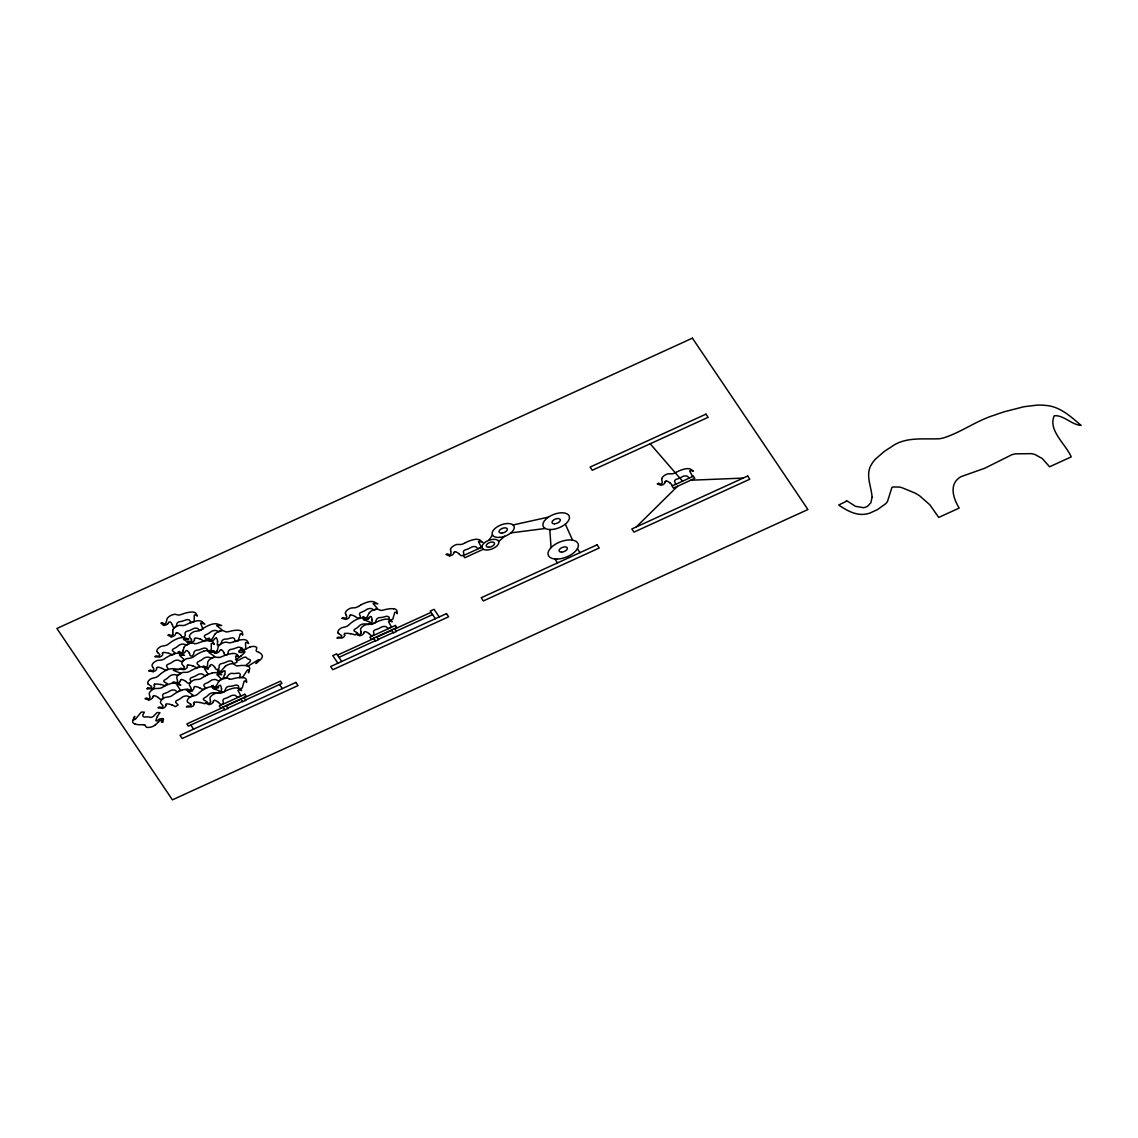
<?xml version="1.0" encoding="UTF-8"?>
<svg xmlns="http://www.w3.org/2000/svg" width="1138" height="1138" viewBox="0 0 1138 1138"><rect width="100%" height="100%" fill="white"/><g stroke="black" fill="none" stroke-linecap="round" stroke-linejoin="round"><path stroke-width="1.5" d="M361.187 633.397L359.764 634.762L357.318 633.667M453.806 552.684L453.806 552.684A13.272 6.814 -21.1 0 1 453.849 552.286L454.887 551.702M665.061 482.028L664.876 482.896A3.4 1.75 -21.1 0 1 660.78 485.272L657.252 483.806A1.65 0.854 -21.1 0 0 658.518 483.152L660.908 484.219L662.33 482.74A19.517 10.029 -21.1 0 0 662.188 481.616L661.946 480.464A18.407 9.46 -21.1 0 1 661.804 478.685M453.778 552.912L453.664 553.452A3.4 1.75 -21.1 0 1 449.524 555.927M214.897 634.165A6.8 3.485 -21.1 0 1 220.9 630.893L222.55 630.637A3.371 1.735 -21.1 0 1 223.219 630.68L225.495 631.69A4.367 2.248 -21.1 0 0 227.998 631.803L231.355 630.964A17.027 8.748 -21.1 0 1 237.814 630.239L239.151 630.324A8.635 4.438 -21.1 0 1 242.366 632.344C243.29 638.432 242.593 632.941 240.445 633.752A5.121 2.632 -21.1 0 0 240.161 634.151L238.198 640.893L234.755 641.576L234.613 638.873A5.206 2.674 -21.1 0 0 234.172 638.432L234.044 638.361A10.171 5.221 -21.1 0 0 233.674 638.148L232.877 637.892A3.03 1.551 -21.1 0 0 231.54 637.92L227.941 638.845A5.505 2.831 -21.1 0 1 227.23 638.959L224.371 639.2A1.735 0.896 -21.1 0 0 223.432 639.584L222.735 640.111A7.141 3.67 -21.1 0 0 222.394 640.424A4.452 2.29 -21.1 0 0 222.052 640.794L220.431 644.464L217.202 645.118L217.714 641.462M172.905 634.321L171.383 635.786L169.093 634.577A1.65 0.854 -21.1 0 1 167.869 635.189L171.184 636.811M183.346 649.969L183.517 649.158A18.407 9.46 -21.1 0 1 184.171 647.195M183.403 649.642L183.246 650.438M180.302 681.292L180.387 680.439A13.272 6.814 -21.1 0 1 180.416 680.154L181.411 679.542M152.734 697.509L152.848 696.556A13.272 6.814 -21.1 0 1 152.862 696.257L153.872 695.645M213.176 702.132L213.318 701.25A13.272 6.814 -21.1 0 1 213.361 700.965L214.399 700.368M363.776 633.325L363.932 632.458A13.272 6.814 -21.1 0 1 363.975 632.159L364.999 631.576A14.694 7.553 -21.1 0 1 368.883 633.653M132.733 720.482L134.697 716.286L134.056 719.785L135.081 719.401A5.121 2.632 -21.1 0 0 135.564 719.017L141.297 712.061L144.341 712.16L142.762 715.19A5.206 2.674 -21.1 0 0 142.819 715.788L142.862 715.902A10.171 5.221 -21.1 0 0 143.018 716.229L143.459 716.712A3.03 1.551 -21.1 0 0 144.498 717.025L147.826 716.883A5.505 2.831 -21.1 0 1 148.438 716.94L150.771 717.381A1.735 0.896 -21.1 0 0 151.724 717.196L152.592 716.798A7.141 3.67 -21.1 0 0 153.033 716.527A4.452 2.29 -21.1 0 0 153.53 716.2L157.072 712.559L159.96 712.644L157.257 716.542M238.824 651.405L241.839 647.963A1.65 0.854 -21.1 0 0 242.721 648.319L240.502 650.808L242.75 650.566A19.517 10.029 -21.1 0 0 244.684 649.627L246.647 648.603A18.407 9.46 -21.1 0 1 249.691 647.166M224.755 674.692L222.792 678.561L225.85 678.39L228.752 674.678A4.452 2.29 -21.1 0 1 229.207 674.336A7.141 3.67 -21.1 0 1 229.62 674.052L230.431 673.596A1.735 0.896 -21.1 0 1 231.412 673.326L233.959 673.54A5.505 2.831 -21.1 0 0 234.613 673.54L238.098 673.113A3.03 1.551 -21.1 0 1 239.264 673.298L239.834 673.724A10.171 5.221 -21.1 0 1 240.061 674.009L240.132 674.109A5.206 2.674 -21.1 0 1 240.346 674.663L239.35 677.622L242.579 677.437L247.06 670.453A5.121 2.632 -21.1 0 1 247.472 670.054C250.488 667.892 246.605 678.262 249.706 668.845A8.635 4.438 -21.1 0 0 247.842 666.071M217.187 650.879L215.338 652.245L213.702 650.652A1.65 0.854 -21.1 0 1 212.408 651.149M182.862 651.704L181.013 653.07L179.391 651.462A1.65 0.854 -21.1 0 1 178.097 651.946L180.487 654.137A3.4 1.75 -21.1 0 0 184.897 652.302L185.551 651.263A13.272 6.814 -21.1 0 1 185.722 650.95L186.86 650.495A14.694 7.553 -21.1 0 1 189.249 653.425M209.762 666.384L210.174 665.374A13.272 6.814 -21.1 0 1 210.288 665.061L211.383 664.535A14.694 7.553 -21.1 0 1 214.456 667.124M488.842 540.337L492.484 534.945M167.969 623.581L168.595 622.543A13.272 6.814 -21.1 0 1 168.765 622.23L169.903 621.775A14.694 7.553 -21.1 0 1 172.179 624.776M636.355 526.894L677.523 486.267M158.338 722.061L156.987 723.37A18.407 9.46 -21.1 0 1 154.754 725.304M349.565 624.236L350.419 623.468A17.027 8.748 -21.1 0 1 355.952 619.797L357.417 619.1A8.635 4.438 -21.1 0 1 363.392 617.934L368.84 618.674L363.363 619.342A5.121 2.632 -21.1 0 0 363.634 619.598L370.746 622.486L368.2 624.52L364.402 623.866A5.206 2.674 -21.1 0 0 363.363 623.98L363.122 624.022A10.171 5.221 -21.1 0 0 362.467 624.165L361.315 624.52A3.03 1.551 -21.1 0 0 359.992 625.246L357.617 627.436A5.505 2.831 -21.1 0 1 357.062 627.849L354.487 629.442A1.735 0.896 -21.1 0 0 354.06 630.054L354.06 630.58A7.141 3.67 -21.1 0 0 354.146 630.836A4.452 2.29 -21.1 0 0 354.302 631.121L357.631 632.984L355.227 634.904L350.831 633.638M349.195 624.577L348.128 625.502A4.367 2.248 -21.1 0 1 345.454 626.825L341.798 627.763A3.371 1.735 -21.1 0 0 341.059 628.105L339.736 629.058A6.8 3.485 -21.1 0 0 338.1 633.169M498.7 541.475A8.919 4.58 -21.1 0 0 484.845 542.527A8.919 4.58 -21.1 0 0 487.576 549.967A8.919 4.58 -21.1 0 0 498.7 541.475L504.575 536.311M185.835 681.292C188.026 684.92 192.379 683.184 190.103 679.443A4.452 2.29 -21.1 0 1 190.174 679.073A7.141 3.67 -21.1 0 1 190.288 678.76L190.629 678.191A1.735 0.896 -21.1 0 1 191.355 677.622L194.328 676.541A5.505 2.831 -21.1 0 0 195.025 676.228L198.24 674.436A3.03 1.551 -21.1 0 1 199.719 673.981L200.814 673.895A10.171 5.221 -21.1 0 1 201.398 673.909L201.597 673.924A5.206 2.674 -21.1 0 1 202.45 674.066L204.84 675.801L208.083 674.222L204.712 669.144A5.121 2.632 -21.1 0 1 204.698 668.774C207.073 667.821 211.184 670.737 205.665 667.224A8.635 4.438 -21.1 0 0 200.444 666.896L198.88 667.323A17.027 8.748 -21.1 0 0 192.322 669.912L189.278 671.562A4.367 2.248 -21.1 0 1 186.39 672.33L183.047 672.387A3.371 1.735 -21.1 0 0 182.279 672.586L178.054 675.289L174.27 674.621A5.206 2.674 -21.1 0 0 173.232 674.734L172.99 674.777A10.171 5.221 -21.1 0 0 172.336 674.934L171.184 675.275A3.03 1.551 -21.1 0 0 169.861 676L167.471 678.191A5.505 2.831 -21.1 0 1 166.916 678.604L164.341 680.197A1.735 0.896 -21.1 0 0 163.915 680.809L163.9 681.321A7.141 3.67 -21.1 0 0 163.986 681.591A4.452 2.29 -21.1 0 0 164.142 681.875L167.457 683.753L165.053 685.659L160.657 684.379M240.986 656.085L236.035 659.571L237.899 660.581L243.205 657.664A4.452 2.29 -21.1 0 1 243.802 657.451A7.141 3.67 -21.1 0 1 244.314 657.309L245.211 657.138A1.735 0.896 -21.1 0 1 246.021 657.223L247.216 658.475A5.505 2.831 -21.1 0 0 247.586 658.717L249.933 659.627A3.03 1.551 -21.1 0 1 250.388 660.31L250.317 660.865A10.171 5.221 -21.1 0 1 250.118 661.391L250.061 661.548A5.206 2.674 -21.1 0 1 249.62 662.216L246.135 665.076L248.098 666.143L257.529 660.268A5.121 2.632 -21.1 0 1 258.155 659.997L259.165 659.784L255.922 663.568L260.588 659.542A8.635 4.438 -21.1 0 0 262.323 655.773L261.953 655.004A17.027 8.748 -21.1 0 0 258.98 652.401M222.237 672.217L223.418 671.249A13.272 6.814 -21.1 0 1 223.759 670.951L224.897 670.766A14.694 7.553 -21.1 0 1 224.456 674.72M159.036 719.372L157.727 720.297A13.272 6.814 -21.1 0 1 157.343 720.582L156.262 720.724M359.423 605.8L360.518 605.146M358.925 606.113L357.574 606.881A4.367 2.248 -21.1 0 1 354.715 607.777L351.258 608.005A3.371 1.735 -21.1 0 0 350.49 608.233L348.911 608.986A6.8 3.485 -21.1 0 0 345.355 613.154M201.056 629.897L203.802 628.034A17.027 8.748 -21.1 0 1 209.989 624.89L211.526 624.349A8.635 4.438 -21.1 0 1 217.216 623.937L221.739 625.53L216.675 625.459A5.121 2.632 -21.1 0 0 216.817 625.772L222.024 629.911L219.065 631.732L215.95 630.48A5.206 2.674 -21.1 0 0 214.997 630.452L214.769 630.466A10.171 5.221 -21.1 0 0 214.143 630.537L212.991 630.751A3.03 1.551 -21.1 0 0 211.568 631.348L208.695 633.354A5.505 2.831 -21.1 0 1 208.055 633.724L205.21 635.075A1.735 0.896 -21.1 0 0 204.612 635.673L204.442 636.128A7.141 3.67 -21.1 0 0 204.399 636.526A4.452 2.29 -21.1 0 0 204.442 636.853L206.689 639.343L203.887 641.064L200.473 639.058M465.172 542.826L466.338 542.229A17.027 8.748 -21.1 0 1 472.953 539.81L474.503 539.469A8.635 4.438 -21.1 0 1 479.582 539.924M676.441 472.17L677.608 471.559A17.027 8.748 -21.1 0 1 684.223 469.141L685.773 468.799A8.635 4.438 -21.1 0 1 690.851 469.269C696.043 473.067 692.018 469.866 689.77 470.819A5.121 2.632 -21.1 0 0 689.756 471.189L692.615 476.481M464.645 543.111L463.223 543.808A4.367 2.248 -21.1 0 1 460.349 544.505L457.092 544.448A3.371 1.735 -21.1 0 0 456.31 544.618L454.674 545.287A6.8 3.485 -21.1 0 0 450.463 549.355M675.915 472.441L674.478 473.152A4.367 2.248 -21.1 0 1 671.619 473.835L668.347 473.778A3.371 1.735 -21.1 0 0 667.579 473.949L665.929 474.617A6.8 3.485 -21.1 0 0 661.719 478.7M481.9 547.136L463.365 555.6L464.802 557.734L483.337 549.256M223.276 707.295L186.874 723.924L188.367 726.144L224.783 709.515M226.249 705.944L241.114 699.145M244.073 697.793L280.474 681.164L281.968 683.383L245.566 700.012M337.474 655.118L373.876 638.489M376.849 637.138L391.714 630.352M394.673 629.001L431.074 612.358M227.742 708.163L242.607 701.364M338.968 657.351L375.384 640.708M378.342 639.357L393.207 632.572M396.166 631.22L432.582 614.577M206.817 687.907L205.338 688.59A17.027 8.748 -21.1 0 0 199.804 692.26L197.528 694.294A4.367 2.248 -21.1 0 1 194.854 695.631L191.184 696.556A3.371 1.735 -21.1 0 0 190.459 696.911L189.136 697.85A6.8 3.485 -21.1 0 0 187.5 701.961M212.749 657.736L214.428 657.195A3.371 1.735 -21.1 0 1 215.182 657.095L218.197 657.451M233.703 641.747L234.954 641.277M233.134 641.96L231.626 642.472A4.367 2.248 -21.1 0 1 228.88 642.742L226.092 642.145A3.371 1.735 -21.1 0 0 225.367 642.202L223.688 642.643A6.8 3.485 -21.1 0 0 218.368 646.37M203.56 651.263L202.023 651.818A17.027 8.748 -21.1 0 0 195.921 655.075L193.261 656.982A4.367 2.248 -21.1 0 1 190.444 658.091L186.86 658.646A3.371 1.735 -21.1 0 0 186.091 658.93L184.612 659.784A6.8 3.485 -21.1 0 0 181.909 663.98A18.407 9.46 -21.1 0 0 182.99 665.417L183.773 666.327M182.222 690.026L180.686 690.581A17.027 8.748 -21.1 0 0 174.583 693.824L171.909 695.731A4.367 2.248 -21.1 0 1 169.093 696.826L165.508 697.366A3.371 1.735 -21.1 0 0 164.74 697.651L163.26 698.504A6.8 3.485 -21.1 0 0 160.529 702.701A18.407 9.46 -21.1 0 0 161.596 704.138L162.364 705.062A19.517 10.029 -21.1 0 1 163.061 705.987L162.151 707.509L158.979 707.025A1.65 0.854 -21.1 0 1 157.969 707.793L162.492 708.377A3.4 1.75 -21.1 0 0 165.792 705.688M212.009 673.113L210.459 673.596A17.027 8.748 -21.1 0 0 204.129 676.598L201.284 678.404A4.367 2.248 -21.1 0 1 198.439 679.372L194.925 679.727A3.371 1.735 -21.1 0 0 194.157 679.969L192.607 680.766A6.8 3.485 -21.1 0 0 189.349 684.948A18.407 9.46 -21.1 0 0 190.16 686.513L190.757 687.523A19.517 10.029 -21.1 0 1 191.269 688.518L190.302 690.012L187.229 689.344A1.65 0.854 -21.1 0 1 186.134 690.069L190.359 690.951A3.4 1.75 -21.1 0 0 193.929 688.376L193.915 687.452A13.272 6.814 -21.1 0 1 193.873 687.181L194.797 686.527A14.694 7.553 -21.1 0 1 199.577 687.935M513.053 524.959L548.459 517.121M154.597 684.223L153.886 684.948A13.272 6.814 -21.1 0 0 154.057 685.176L154.569 685.915A3.4 1.75 -21.1 0 1 151.767 688.789L146.774 688.803A1.65 0.854 -21.1 0 0 147.684 687.964M344.757 633.496L344.046 634.222A13.272 6.814 -21.1 0 0 344.217 634.435L344.729 635.189M194.157 702.302L193.446 703.014A13.272 6.814 -21.1 0 0 193.616 703.241L194.129 703.981M163.09 652.543L162.279 653.24A13.272 6.814 -21.1 0 0 162.393 653.482L162.706 654.307A3.4 1.75 -21.1 0 1 159.491 657.095L154.811 656.683A1.65 0.854 -21.1 0 0 155.849 655.886L159.064 656.228L159.832 654.734A19.517 10.029 -21.1 0 0 159.05 653.866L158.168 652.999M510.834 532.911L545.273 528.473M191.056 642.515L186.646 641.846A1.65 0.854 -21.1 0 0 187.756 641.078L190.771 641.633L191.725 640.125A19.517 10.029 -21.1 0 0 191.113 639.172L190.857 638.816M187.813 665.118L186.959 665.801A13.272 6.814 -21.1 0 0 187.059 666.057L187.301 666.911A3.4 1.75 -21.1 0 1 183.915 669.656L179.391 669.087A1.65 0.854 -21.1 0 0 180.458 668.305L183.574 668.76L184.441 667.252A19.517 10.029 -21.1 0 0 183.759 666.342M232.493 653.511L230.971 653.71A17.027 8.748 -21.1 0 0 224.271 655.644L221 657.01A4.367 2.248 -21.1 0 1 218.183 657.465M153.075 671.662L148.836 670.823M690.766 480.222L743.157 478.102M208.837 640.538L207.372 640.637A17.027 8.748 -21.1 0 0 200.686 642.145L197.358 643.34A4.367 2.248 -21.1 0 1 194.612 643.596M350.504 614.961L349.551 615.516A13.272 6.814 -21.1 0 0 349.565 615.886L349.579 616.81A3.4 1.75 -21.1 0 1 345.767 619.371L341.756 618.304A1.65 0.854 -21.1 0 0 342.936 617.593M148.751 699.927L145.01 698.647A1.65 0.854 -21.1 0 0 146.247 697.964L148.779 698.945L150.116 697.452A19.517 10.029 -21.1 0 0 149.86 696.342L149.519 695.233A18.407 9.46 -21.1 0 1 149.234 693.497A6.8 3.485 -21.1 0 1 153.118 689.4L154.725 688.689A3.371 1.735 -21.1 0 1 155.508 688.504L158.851 688.419A4.367 2.248 -21.1 0 0 161.724 687.679L164.768 686.029A17.027 8.748 -21.1 0 1 171.326 683.44L172.891 683.056A8.635 4.438 -21.1 0 1 178.111 683.341C183.915 687.025 179.093 683.71 177.144 684.891A5.121 2.632 -21.1 0 0 177.172 685.247L180.529 690.325L177.286 691.904L174.896 690.183A5.206 2.674 -21.1 0 0 174.043 690.041L173.844 690.026A10.171 5.221 -21.1 0 0 173.261 690.012L172.165 690.097A3.03 1.551 -21.1 0 0 170.7 690.553L167.471 692.345A5.505 2.831 -21.1 0 1 166.774 692.644L163.815 693.739A1.735 0.896 -21.1 0 0 163.075 694.308L162.734 694.877A7.141 3.67 -21.1 0 0 162.62 695.19A4.452 2.29 -21.1 0 0 162.549 695.546C164.839 699.301 160.472 701.022 158.282 697.409M370.476 624.349L367.204 624.321A3.371 1.735 -21.1 0 0 366.422 624.492L364.786 625.146A6.8 3.485 -21.1 0 0 360.575 629.229A18.407 9.46 -21.1 0 0 360.831 630.993L361.059 632.145M219.876 693.156L216.59 693.113A3.371 1.735 -21.1 0 0 215.822 693.284L214.186 693.952A6.8 3.485 -21.1 0 0 209.975 698.035A18.407 9.46 -21.1 0 0 210.231 699.799L210.459 700.937M449.538 555.899L445.996 554.476A1.65 0.854 -21.1 0 0 447.248 553.808L449.652 554.889L451.075 553.409A19.517 10.029 -21.1 0 0 450.933 552.271L450.719 551.276M209.051 704.564L205.509 703.142A1.65 0.854 -21.1 0 0 206.76 702.487L209.164 703.569L210.587 702.075A19.517 10.029 -21.1 0 0 210.445 700.951M143.345 724.678L140.258 724.75A17.027 8.748 -21.1 0 1 134.881 723.939M666.157 481.033L665.118 481.616A13.272 6.814 -21.1 0 0 665.076 481.915M393.663 608.773L392.326 608.688A17.027 8.748 -21.1 0 0 385.853 609.427L382.496 610.267A4.367 2.248 -21.1 0 1 379.964 610.181L377.702 609.157A3.371 1.735 -21.1 0 0 377.034 609.115L375.384 609.371A6.8 3.485 -21.1 0 0 369.395 612.657M176.774 632.7L175.75 633.183A13.272 6.814 -21.1 0 0 175.65 633.567L175.38 634.563A3.4 1.75 -21.1 0 1 171.155 636.839M243.063 677.579L241.725 677.48A17.027 8.748 -21.1 0 0 235.253 678.22L231.896 679.059A4.367 2.248 -21.1 0 1 229.364 678.988M205.409 668.461L202.493 666.612A1.65 0.854 -21.1 0 0 203.816 666.043L205.765 667.409L207.443 665.986A19.517 10.029 -21.1 0 0 207.585 664.763L207.642 663.539A18.407 9.46 -21.1 0 1 207.941 661.633A6.8 3.485 -21.1 0 1 212.749 657.75M147.613 687.964L151.141 688.021L151.624 686.555A19.517 10.029 -21.1 0 0 150.629 685.801L149.519 685.062A18.407 9.46 -21.1 0 1 148.04 683.838M200.231 702.431L204.627 703.711L207.031 701.79L203.702 699.927A4.452 2.29 -21.1 0 1 203.546 699.642A7.141 3.67 -21.1 0 1 203.46 699.372L203.46 698.86A1.735 0.896 -21.1 0 1 203.887 698.248L206.462 696.655A5.505 2.831 -21.1 0 0 207.016 696.243L209.392 694.052A3.03 1.551 -21.1 0 1 210.715 693.327L211.867 692.971A10.171 5.221 -21.1 0 1 212.522 692.829L212.763 692.786A5.206 2.674 -21.1 0 1 213.802 692.658L217.6 693.312L220.132 691.278L213.019 688.405A5.121 2.632 -21.1 0 1 212.763 688.134L211.853 685.801M194.626 643.582L191.853 642.984A3.371 1.735 -21.1 0 0 191.113 643.041L189.434 643.468A6.8 3.485 -21.1 0 0 184.086 647.195M180.217 653.568L184.47 655.346L179.548 655.104A5.121 2.632 -21.1 0 0 179.648 655.431L184.37 659.841L181.312 661.605L178.396 660.211A5.206 2.674 -21.1 0 0 177.471 660.154L177.244 660.168A10.171 5.221 -21.1 0 0 176.632 660.211L175.494 660.381A3.03 1.551 -21.1 0 0 174.057 660.95L171.07 662.899A5.505 2.831 -21.1 0 1 170.416 663.255L167.528 664.535A1.735 0.896 -21.1 0 0 166.888 665.133L166.66 665.687A7.141 3.67 -21.1 0 0 166.617 666A4.452 2.29 -21.1 0 0 166.617 666.327C170.017 669.741 165.366 671.463 162.549 668.447M168.737 653.198L172.578 654.919L175.224 653.098L172.521 650.865A4.452 2.29 -21.1 0 1 172.435 650.552A7.141 3.67 -21.1 0 1 172.407 650.253L172.521 649.713A1.735 0.896 -21.1 0 1 173.047 649.115L175.793 647.65A5.505 2.831 -21.1 0 0 176.404 647.266L179.093 645.175A3.03 1.551 -21.1 0 1 180.487 644.506L181.639 644.25A10.171 5.221 -21.1 0 1 182.279 644.151L182.507 644.122A5.206 2.674 -21.1 0 1 183.517 644.08L186.917 645.09L189.733 643.183L183.702 639.542A5.121 2.632 -21.1 0 1 183.517 639.243L188.78 639.015L183.858 637.749A8.635 4.438 -21.1 0 0 177.997 638.446L176.49 639.087A17.027 8.748 -21.1 0 0 170.529 642.472L167.969 644.407A4.367 2.248 -21.1 0 1 165.181 645.587L161.568 646.242A3.371 1.735 -21.1 0 0 160.799 646.555L159.363 647.437A6.8 3.485 -21.1 0 0 156.959 651.619M221.17 649.656L220.032 650.125A13.272 6.814 -21.1 0 0 219.876 650.438L219.307 651.462A3.4 1.75 -21.1 0 1 214.798 653.354L212.393 651.178M180.601 673.255L173.517 670.353A5.121 2.632 -21.1 0 1 173.261 670.083L178.737 669.443L173.303 668.675A8.635 4.438 -21.1 0 0 167.3 669.798L165.849 670.524A17.027 8.748 -21.1 0 0 160.302 674.18L158.011 676.214A4.367 2.248 -21.1 0 1 155.337 677.551L151.667 678.476A3.371 1.735 -21.1 0 0 150.941 678.817L149.619 679.77A6.8 3.485 -21.1 0 0 147.954 683.881M247.785 666.114L246.676 665.801A17.027 8.748 -21.1 0 0 240.829 665.531L237.586 665.886A4.367 2.248 -21.1 0 1 235.452 665.374L233.944 663.881A3.371 1.735 -21.1 0 0 233.39 663.739L231.868 663.724A6.8 3.485 -21.1 0 0 225.367 666.299M193.261 665.986L196.874 667.864L199.605 666.1L197.215 663.838A4.452 2.29 -21.1 0 1 197.102 663.397A7.141 3.67 -21.1 0 1 197.102 663.098L197.258 662.558A1.735 0.896 -21.1 0 1 197.827 661.946L200.629 660.552A5.505 2.831 -21.1 0 0 201.255 660.182L204.058 658.12A3.03 1.551 -21.1 0 1 205.466 657.494L206.618 657.266A10.171 5.221 -21.1 0 1 207.258 657.181L207.486 657.167A5.206 2.674 -21.1 0 1 208.453 657.167L211.696 658.305L214.598 656.441L209.122 652.657A5.121 2.632 -21.1 0 1 208.866 652.216L214.015 652.159L209.321 650.708A8.635 4.438 -21.1 0 0 203.56 651.206M171.852 704.749L175.437 706.641L178.168 704.891L175.75 702.487A4.452 2.29 -21.1 0 1 175.693 702.16A7.141 3.67 -21.1 0 1 175.693 701.876L175.864 701.321A1.735 0.896 -21.1 0 1 176.433 700.724L179.235 699.329A5.505 2.831 -21.1 0 0 179.861 698.96L182.677 696.911A3.03 1.551 -21.1 0 1 184.086 696.285L185.238 696.058A10.171 5.221 -21.1 0 1 185.878 695.972L186.091 695.958A5.206 2.674 -21.1 0 1 187.073 695.958L190.302 697.11L193.204 695.247L187.67 691.307A5.121 2.632 -21.1 0 1 187.514 690.994L192.663 690.951L187.983 689.486A8.635 4.438 -21.1 0 0 182.222 689.984M134.867 723.953L133.914 723.512A8.635 4.438 -21.1 0 1 132.748 720.482M229.378 678.959L227.102 677.964A3.371 1.735 -21.1 0 0 226.434 677.921L224.783 678.163A6.8 3.485 -21.1 0 0 218.795 681.449M258.98 652.401L256.847 651.505A4.367 2.248 -21.1 0 1 256.178 650.097L256.832 648.02A3.371 1.735 -21.1 0 0 256.676 647.479L255.837 646.882A6.8 3.485 -21.1 0 0 249.677 647.124M370.76 616.554L369.679 616.81A13.272 6.814 -21.1 0 0 369.352 617.223L368.484 618.247A3.4 1.75 -21.1 0 1 363.833 619.669L362.453 617.009A1.65 0.854 -21.1 0 0 363.819 616.64L364.701 618.546L366.806 617.322A19.517 10.029 -21.1 0 0 367.546 616.028L368.228 614.691A18.407 9.46 -21.1 0 1 369.466 612.671M220.16 685.361L219.079 685.617A13.272 6.814 -21.1 0 0 218.752 686.015L217.884 687.053A3.4 1.75 -21.1 0 1 213.233 688.462C210.075 685.873 227.244 689.045 212.806 686.726A8.635 4.438 -21.1 0 0 206.789 687.864M216.248 638.062L215.167 638.318A13.272 6.814 -21.1 0 0 214.84 638.731L213.972 639.755A3.4 1.75 -21.1 0 1 209.321 641.178L207.941 638.503M199.847 687.765C202.635 690.809 207.272 689.087 203.915 685.659A4.452 2.29 -21.1 0 1 203.915 685.318A7.141 3.67 -21.1 0 1 203.958 685.019L204.2 684.45A1.735 0.896 -21.1 0 1 204.84 683.867L207.728 682.587A5.505 2.831 -21.1 0 0 208.382 682.231L211.383 680.282A3.03 1.551 -21.1 0 1 212.82 679.727L213.958 679.557A10.171 5.221 -21.1 0 1 214.57 679.514L214.798 679.514A5.206 2.674 -21.1 0 1 215.722 679.571L218.624 680.965L221.682 679.215L217.017 674.777A5.121 2.632 -21.1 0 1 216.917 674.45L221.825 674.72L217.586 672.914A8.635 4.438 -21.1 0 0 212.024 673.07M479.596 539.924L482.853 542.371L478.529 541.375A5.121 2.632 -21.1 0 0 478.501 541.859L481.36 547.15L478.06 548.658L475.869 546.809A5.206 2.674 -21.1 0 0 475.058 546.638L474.859 546.61A10.171 5.221 -21.1 0 0 474.29 546.581L473.209 546.624A3.03 1.551 -21.1 0 0 471.744 547.051L468.443 548.772A5.505 2.831 -21.1 0 1 467.746 549.071L464.745 550.081A1.735 0.896 -21.1 0 0 463.991 550.636L463.607 551.205A7.141 3.67 -21.1 0 0 463.479 551.517A4.452 2.29 -21.1 0 0 463.379 551.887C465.286 555.714 460.961 557.492 459.055 553.651M342.879 617.578L345.682 618.389L346.862 616.881A19.517 10.029 -21.1 0 0 346.464 615.843L346.037 614.933M172.563 682.544L176.305 683.81A3.4 1.75 -21.1 0 0 180.202 681.406M231.953 661.406L233.518 663.582L236.932 662.302L235.594 656.427A5.121 2.632 -21.1 0 1 235.694 656.029C237.913 654.976 241.014 659.243 237.074 654.492A8.635 4.438 -21.1 0 0 232.522 653.454M355.312 616.426C357.858 619.698 362.382 618.005 359.466 614.42A4.452 2.29 -21.1 0 1 359.494 614.065A7.141 3.67 -21.1 0 1 359.565 613.752L359.85 613.197A1.735 0.896 -21.1 0 1 360.533 612.614L363.463 611.405A5.505 2.831 -21.1 0 0 364.132 611.078L367.233 609.186A3.03 1.551 -21.1 0 1 368.684 608.674L369.807 608.531A10.171 5.221 -21.1 0 1 370.405 608.517L370.618 608.517A5.206 2.674 -21.1 0 1 371.514 608.602L374.217 610.153L377.361 608.46L373.221 603.752A5.121 2.632 -21.1 0 1 373.15 603.41L377.901 603.865L373.947 601.86A8.635 4.438 -21.1 0 0 368.513 601.817L366.948 602.315A17.027 8.748 -21.1 0 0 360.518 605.146M201.91 621.547L204.868 624.165L200.743 622.998A5.121 2.632 -21.1 0 0 200.672 623.482L202.962 629.015L199.619 630.438L197.656 628.461A5.206 2.674 -21.1 0 0 196.874 628.247L196.689 628.219A10.171 5.221 -21.1 0 0 196.134 628.176L195.082 628.176A3.03 1.551 -21.1 0 0 193.616 628.56L190.245 630.196A5.505 2.831 -21.1 0 1 189.534 630.48L186.532 631.405A1.735 0.896 -21.1 0 0 185.736 631.946L185.309 632.515A7.141 3.67 -21.1 0 0 185.153 632.842A4.452 2.29 -21.1 0 0 185.025 633.212C186.49 637.081 182.251 638.944 180.657 634.848M190.202 703.867L189.064 703.142A18.407 9.46 -21.1 0 1 187.585 701.933M339.665 634.35L340.803 635.075A19.517 10.029 -21.1 0 1 341.813 635.815L341.443 637.252L337.787 637.252A1.65 0.854 -21.1 0 1 336.919 638.062L341.941 638.034A3.4 1.75 -21.1 0 0 344.643 635.217M670.325 482.981L672.473 485.684M369.167 633.51C371.088 637.365 375.369 635.587 373.492 631.761A4.452 2.29 -21.1 0 1 373.591 631.391A7.141 3.67 -21.1 0 1 373.719 631.078L374.103 630.509A1.735 0.896 -21.1 0 1 374.857 629.954L377.859 628.93A5.505 2.831 -21.1 0 0 378.556 628.645L381.856 626.924A3.03 1.551 -21.1 0 1 383.321 626.497L384.402 626.455A10.171 5.221 -21.1 0 1 384.971 626.483L385.17 626.512A5.206 2.674 -21.1 0 1 385.981 626.682L388.172 628.532L391.472 627.024L388.641 621.889A5.121 2.632 -21.1 0 1 388.627 621.348C391.031 620.253 394.815 623.738 389.708 619.797A8.635 4.438 -21.1 0 0 384.63 619.285L383.065 619.669A17.027 8.748 -21.1 0 0 376.45 622.102L373.335 623.681A4.367 2.248 -21.1 0 1 370.462 624.378M218.567 702.317C220.473 706.157 224.798 704.379 222.892 700.553A4.452 2.29 -21.1 0 1 222.991 700.197A7.141 3.67 -21.1 0 1 223.119 699.87L223.503 699.301A1.735 0.896 -21.1 0 1 224.257 698.746L227.259 697.736A5.505 2.831 -21.1 0 0 227.956 697.438L231.256 695.716A3.03 1.551 -21.1 0 1 232.721 695.304L233.802 695.247A10.171 5.221 -21.1 0 1 234.371 695.29L234.57 695.304A5.206 2.674 -21.1 0 1 235.381 695.474L237.572 697.324L240.872 695.83L238.013 690.524A5.121 2.632 -21.1 0 1 238.027 690.154C240.417 689.059 244.215 692.53 239.108 688.59A8.635 4.438 -21.1 0 0 234.03 688.077L232.465 688.462A17.027 8.748 -21.1 0 0 225.85 690.894L222.735 692.487A4.367 2.248 -21.1 0 1 219.862 693.17M650.182 443.792L682.558 481.175M190.587 638.461L190.402 638.219A18.407 9.46 -21.1 0 1 189.534 636.697M689.315 477.988L687.139 476.139A5.206 2.674 -21.1 0 0 686.314 475.969L686.114 475.94A10.171 5.221 -21.1 0 0 685.545 475.912L684.479 475.969A3.03 1.551 -21.1 0 0 682.999 476.381L679.713 478.102A5.505 2.831 -21.1 0 1 679.002 478.401L676.015 479.411A1.735 0.896 -21.1 0 0 675.261 479.966L674.877 480.535A7.141 3.67 -21.1 0 0 674.734 480.862A4.452 2.29 -21.1 0 0 674.635 481.218L675.588 484.262M145.18 725.418L146.276 727.111A3.371 1.735 -21.1 0 0 146.759 727.324L148.168 727.452A6.8 3.485 -21.1 0 0 154.811 725.333M577.393 548.715L580.024 552.627M554.875 559L557.506 562.912M439.211 616.952L434.076 609.328L430.221 611.092L435.356 618.702M394.459 628.674L396.38 631.533L393.421 632.884L391.5 630.025M376.635 636.825L378.556 639.684L375.597 641.035L373.662 638.176M341.756 661.477L336.62 653.852L332.765 655.616L337.901 663.226M279.521 684.507L282.309 688.632M243.859 697.48L245.78 700.339L242.821 701.691L240.886 698.832M226.035 705.617L227.956 708.476L224.997 709.828L223.062 706.968M190.814 725.02L193.602 729.145M214.755 667.01C215.751 671.505 220.004 669.471 219.165 665.559A4.452 2.29 -21.1 0 1 219.35 665.189A7.141 3.67 -21.1 0 1 219.563 664.862L220.047 664.293A1.735 0.896 -21.1 0 1 220.886 663.781L223.902 662.999A5.505 2.831 -21.1 0 0 224.613 662.757L228.084 661.263A3.03 1.551 -21.1 0 1 229.549 660.965L230.545 661.007A10.171 5.221 -21.1 0 1 231.071 661.107L231.242 661.15A5.206 2.674 -21.1 0 1 231.953 661.406M152.805 667.238L153.445 668.234A19.517 10.029 -21.1 0 1 153.957 669.229L152.876 670.751L149.917 670.069A1.65 0.854 -21.1 0 1 148.836 670.794M163.431 719.003L162.834 722.274A1.65 0.854 -21.1 0 0 161.568 722.317L162.051 719.941L159.733 720.809A19.517 10.029 -21.1 0 0 158.338 722.061M161.169 623.155L163.459 625.374A3.4 1.75 -21.1 0 0 167.898 623.567M565.33 524.12L572.556 540.152M223.916 652.458C224.086 657.38 228.51 655.175 228.354 651.277A4.452 2.29 -21.1 0 1 228.596 650.893A7.141 3.67 -21.1 0 1 228.852 650.566L229.421 650.011A1.735 0.896 -21.1 0 1 230.289 649.542L233.29 648.945A5.505 2.831 -21.1 0 0 234.001 648.731L237.558 647.408A3.03 1.551 -21.1 0 1 238.994 647.209L239.933 647.337A10.171 5.221 -21.1 0 1 240.403 647.465L240.559 647.522A5.206 2.674 -21.1 0 1 241.199 647.849L242.28 650.225L245.737 649.129L245.524 642.899A5.121 2.632 -21.1 0 1 245.694 642.501C247.828 641.505 250.246 646.27 247.273 640.993A8.635 4.438 -21.1 0 0 243.148 639.584L241.64 639.741A17.027 8.748 -21.1 0 0 234.954 641.277M189.562 653.326C189.676 658.262 194.114 656.043 194.001 652.145A4.452 2.29 -21.1 0 1 194.242 651.761A7.141 3.67 -21.1 0 1 194.498 651.448L195.067 650.893A1.735 0.896 -21.1 0 1 195.949 650.41L198.937 649.826A5.505 2.831 -21.1 0 0 199.662 649.627L203.218 648.319A3.03 1.551 -21.1 0 1 204.641 648.105L205.58 648.247A10.171 5.221 -21.1 0 1 206.049 648.376L206.206 648.432A5.206 2.674 -21.1 0 1 206.832 648.76L207.898 651.149L211.355 650.068L211.213 643.824A5.121 2.632 -21.1 0 1 211.383 643.425C213.517 642.415 215.879 647.223 212.977 641.917A8.635 4.438 -21.1 0 0 208.866 640.481M172.478 624.677C172.407 629.698 176.902 627.451 176.916 623.553A4.452 2.29 -21.1 0 1 177.172 623.183A7.141 3.67 -21.1 0 1 177.428 622.856L178.026 622.301A1.735 0.896 -21.1 0 1 178.908 621.846L181.881 621.291A5.505 2.831 -21.1 0 0 182.606 621.092L186.177 619.826A3.03 1.551 -21.1 0 1 187.599 619.641L188.524 619.783A10.171 5.221 -21.1 0 1 188.979 619.926L189.136 619.982A5.206 2.674 -21.1 0 1 189.747 620.324L190.715 622.756L194.171 621.718L194.257 615.402A5.121 2.632 -21.1 0 1 194.442 615.004C196.575 614.008 198.766 618.93 196.077 613.51A8.635 4.438 -21.1 0 0 192.066 612.002L190.572 612.13A17.027 8.748 -21.1 0 0 183.901 613.567L180.558 614.719A4.367 2.248 -21.1 0 1 177.841 614.933L175.124 614.278A3.371 1.735 -21.1 0 0 174.399 614.321L172.72 614.733A6.8 3.485 -21.1 0 0 167.3 618.403A18.407 9.46 -21.1 0 0 166.674 620.381L166.333 621.675A19.517 10.029 -21.1 0 1 165.935 622.941L164.028 624.293L162.492 622.642A1.65 0.854 -21.1 0 1 161.183 623.126M172.734 631.974L172.876 633.155A19.517 10.029 -21.1 0 1 172.933 634.307M194.555 639.855L194.37 638.973A13.272 6.814 -21.1 0 1 194.299 638.717L195.181 638.034A14.694 7.553 -21.1 0 1 200.217 639.229M162.293 668.618A14.694 7.553 -21.1 0 0 157.542 667.153L156.56 667.878M165.878 705.66L165.679 704.906A13.272 6.814 -21.1 0 1 165.551 704.55L166.418 703.867A14.694 7.553 -21.1 0 1 171.596 704.92M549.81 529.54L551.062 547.634M372.24 619.954L371.742 623.596L374.985 622.941L376.593 619.271A4.452 2.29 -21.1 0 1 376.92 618.901A7.141 3.67 -21.1 0 1 377.261 618.588L377.958 618.062A1.735 0.896 -21.1 0 1 378.897 617.678L381.756 617.436A5.505 2.831 -21.1 0 0 382.468 617.308L386.067 616.369A3.03 1.551 -21.1 0 1 387.418 616.341L388.2 616.611A10.171 5.221 -21.1 0 1 388.584 616.81L388.698 616.896A5.206 2.674 -21.1 0 1 389.153 617.337L389.31 620.025L392.752 619.328L394.687 612.614A5.121 2.632 -21.1 0 1 394.971 612.201C397.119 611.391 397.816 616.881 396.892 610.793A8.635 4.438 -21.1 0 0 393.705 608.716M221.64 688.746L221.142 692.388L224.385 691.733L225.978 688.077A4.452 2.29 -21.1 0 1 226.32 687.693A7.141 3.67 -21.1 0 1 226.661 687.38L227.358 686.854A1.735 0.896 -21.1 0 1 228.297 686.47L231.156 686.228A5.505 2.831 -21.1 0 0 231.868 686.114L235.466 685.176A3.03 1.551 -21.1 0 1 236.818 685.147L237.6 685.403A10.171 5.221 -21.1 0 1 237.984 685.617L238.098 685.688A5.206 2.674 -21.1 0 1 238.553 686.129L238.71 688.831L242.152 688.134L244.087 681.406A5.121 2.632 -21.1 0 1 244.371 680.993C246.519 680.183 247.216 685.673 246.292 679.585A8.635 4.438 -21.1 0 0 243.105 677.523M666.228 480.961A14.694 7.553 -21.1 0 1 670.026 483.124M211.867 685.773A1.65 0.854 -21.1 0 0 213.219 685.446L214.1 687.352L216.206 686.129A19.517 10.029 -21.1 0 0 216.945 684.82L217.628 683.483A18.407 9.46 -21.1 0 1 218.866 681.463M220.26 685.304A14.694 7.553 -21.1 0 1 221.327 688.817M344.786 633.439A14.694 7.553 -21.1 0 1 350.604 633.823M339.693 634.335A18.407 9.46 -21.1 0 1 338.185 633.126M209.677 666.384A3.4 1.75 -21.1 0 1 205.381 668.504M172.563 682.516A1.65 0.854 -21.1 0 0 173.787 681.861L176.333 682.828L177.67 681.449A19.517 10.029 -21.1 0 0 177.414 680.24L177.073 679.13A18.407 9.46 -21.1 0 1 176.788 677.38A6.8 3.485 -21.1 0 1 180.672 673.298M181.483 679.471A14.694 7.553 -21.1 0 1 185.551 681.449M238.767 651.42A3.4 1.75 -21.1 0 0 242.053 652.344L243.674 651.789A13.272 6.814 -21.1 0 1 244.158 651.59L245.011 651.775A14.694 7.553 -21.1 0 1 240.801 656M221.256 649.599A14.694 7.553 -21.1 0 1 223.617 652.572M218.439 646.37A18.407 9.46 -21.1 0 0 217.842 648.333L217.543 649.613A19.517 10.029 -21.1 0 1 217.202 650.865M187.87 665.047A14.694 7.553 -21.1 0 1 193.019 666.157M350.575 614.89A14.694 7.553 -21.1 0 1 355.028 616.583M345.995 614.776A18.407 9.46 -21.1 0 1 345.44 613.14M183.232 650.438A19.517 10.029 -21.1 0 1 182.891 651.69M194.47 639.869A3.4 1.75 -21.1 0 1 191.056 642.557M201.056 629.897A4.367 2.248 -21.1 0 1 198.211 630.95L194.655 631.419A3.371 1.735 -21.1 0 0 193.887 631.69L192.379 632.529A6.8 3.485 -21.1 0 0 189.449 636.725M163.132 652.472A14.694 7.553 -21.1 0 1 168.495 653.383M158.182 652.984A18.407 9.46 -21.1 0 1 157.044 651.59M176.859 632.643A14.694 7.553 -21.1 0 1 180.359 634.976M201.895 621.561A8.635 4.438 -21.1 0 0 197.016 620.836L195.452 621.177A17.027 8.748 -21.1 0 0 188.794 623.425L185.608 624.933A4.367 2.248 -21.1 0 1 182.749 625.53L179.576 625.359A3.371 1.735 -21.1 0 0 178.808 625.516L177.158 626.128A6.8 3.485 -21.1 0 0 172.677 630.153M172.763 631.96A18.407 9.46 -21.1 0 1 172.763 630.139M207.97 638.475A1.65 0.854 -21.1 0 0 209.321 638.148L210.189 640.054L212.294 638.831A19.517 10.029 -21.1 0 0 213.048 637.536L213.731 636.199A18.407 9.46 -21.1 0 1 214.968 634.165M216.348 638.02A14.694 7.553 -21.1 0 1 217.401 641.533M153.075 671.69A3.4 1.75 -21.1 0 0 156.631 669.073L156.617 668.148A13.272 6.814 -21.1 0 1 156.56 667.878M180.202 653.568A8.635 4.438 -21.1 0 0 174.626 653.738L173.076 654.279A17.027 8.748 -21.1 0 0 166.76 657.295L163.929 659.101A4.367 2.248 -21.1 0 1 161.07 660.083L157.556 660.438A3.371 1.735 -21.1 0 0 156.788 660.68L155.237 661.491A6.8 3.485 -21.1 0 0 152.023 665.673A18.407 9.46 -21.1 0 0 152.833 667.224M154.626 684.166A14.694 7.553 -21.1 0 1 160.444 684.564M152.648 697.523A3.4 1.75 -21.1 0 1 148.737 699.955M153.929 695.588A14.694 7.553 -21.1 0 1 157.997 697.551M222.195 672.202A3.4 1.75 -21.1 0 1 217.671 672.985L217.586 669.869A1.65 0.854 -21.1 0 0 218.923 669.713L218.88 671.918L221.185 670.951A19.517 10.029 -21.1 0 0 222.365 669.656L223.517 668.319A18.407 9.46 -21.1 0 1 225.424 666.327M454.958 551.631A14.694 7.553 -21.1 0 1 458.77 553.779M450.719 551.133A18.407 9.46 -21.1 0 1 450.548 549.341M357.375 633.681A1.65 0.854 -21.1 0 1 356.109 634.307L359.651 635.772A3.4 1.75 -21.1 0 0 363.648 633.439M361.045 632.145A19.517 10.029 -21.1 0 1 361.215 633.283M370.86 616.511A14.694 7.553 -21.1 0 1 371.927 620.011M213.048 702.246A3.4 1.75 -21.1 0 1 209.036 704.607M214.47 700.297A14.694 7.553 -21.1 0 1 218.283 702.459M194.043 704.009A3.4 1.75 -21.1 0 1 191.34 706.869L186.348 706.883A1.65 0.854 -21.1 0 0 187.258 706.044L190.715 706.101L191.198 704.635A19.517 10.029 -21.1 0 0 190.188 703.881M194.185 702.231A14.694 7.553 -21.1 0 1 200.004 702.615M159.078 719.401A3.4 1.75 -21.1 0 1 163.474 718.974M156.134 720.71A14.694 7.553 -21.1 0 1 157.542 716.542M143.345 724.664A4.367 2.248 -21.1 0 1 145.209 725.404M872.092 497.292L870.855 502.768L867.682 506.154A5.662 2.916 -21.1 0 1 865.762 507.093A6.33 3.258 -21.1 0 1 863.514 507.69L855.449 506.325L846.587 500.606A7.041 3.613 -21.1 0 1 845.321 501.83L838.663 505.03C846.757 510.478 856.416 516.126 866.573 513.935A15.676 8.051 -21.1 0 0 869.816 513.11L877.469 509.625L885.449 503.892A17.17 8.82 -21.1 0 0 887.441 501.602L891.879 487.59A2.063 1.067 -21.1 0 1 893.031 486.979L898.977 487.036A40.797 20.953 -21.1 0 1 901.609 487.548L914.938 493.01A128.466 65.976 -21.1 0 1 919.547 495.77L929.846 504.803L938.736 517.42L959.192 508.074C953.772 499.354 948.864 485.57 958.85 478.116A10.911 5.605 -21.1 0 1 961.141 476.609L984.783 468.23L1011.739 454.787A19.005 9.758 -21.1 0 1 1015.324 453.849L1031.099 453.649A33.77 17.34 -21.1 0 1 1035.182 454.617L1042.266 458.514L1049.563 466.793L1071.228 456.893C1066.15 444.574 1047.529 430.178 1054.314 415.711C1063.916 415.014 1071.384 424.787 1081.1 425.399C1070.844 416.679 1060.061 406.479 1045.893 405.441A50.157 25.761 -21.1 0 0 1037.003 405.128L1023.745 406.764L1005.01 411.586A123.772 63.557 -21.1 0 0 994 415.285C976.29 420.747 961.254 432.34 943.644 437.86A25.591 13.144 -21.1 0 1 939.675 438.727C922.961 439.595 904.895 436.267 890.457 447.49A53.685 27.568 -21.1 0 0 883.97 451.715L875.407 459.14A37.341 19.175 -21.1 0 0 871.58 464.247C864.965 474.603 871.438 486.353 872.092 497.292M692.402 338.157L56.9 628.475L172.421 799.843L807.923 509.525L692.402 338.157M705.958 414.147L590.124 467.078L592.258 470.25L708.106 417.319L705.958 414.147M693.398 476.239L672.017 485.997L673.454 488.131L694.82 478.358L693.398 476.239M244.798 694.265L219.264 705.93L220.687 708.064L246.235 696.385L244.798 694.265M395.398 625.459L369.864 637.138L371.287 639.257L396.835 627.593L395.398 625.459M295.88 682.43L180.032 735.347L182.165 738.519L298.014 685.602L295.88 682.43M446.48 613.624L330.632 666.555L332.765 669.727L448.614 616.796L446.48 613.624M597.08 544.832L481.232 597.749L483.366 600.921L599.214 548.004L597.08 544.832M747.68 476.025L631.832 528.957L633.966 532.129L749.814 479.198L747.68 476.025M561.589 552.129A4.396 2.262 -21.1 0 0 567.35 548.061A4.396 2.262 -21.1 0 0 560.664 548.317A4.396 2.262 -21.1 0 0 561.589 552.129M554.476 523.807A4.396 2.262 -21.1 0 0 560.323 519.782A4.396 2.262 -21.1 0 0 553.694 519.938A4.396 2.262 -21.1 0 0 554.476 523.807M488.999 547.264A4.396 2.262 -21.1 0 0 494.475 543.096A4.396 2.262 -21.1 0 0 487.647 543.608A4.396 2.262 -21.1 0 0 488.999 547.264M501.801 533.096A4.396 2.262 -21.1 0 0 507.292 528.914A4.396 2.262 -21.1 0 0 500.45 529.426A4.396 2.262 -21.1 0 0 501.801 533.096M557.364 559.057A15.975 8.208 -21.1 0 0 578.26 544.277A15.975 8.208 -21.1 0 0 553.964 545.173A15.975 8.208 -21.1 0 0 557.364 559.057M550.806 529.54A13.983 7.184 -21.1 0 0 569.384 516.737A13.983 7.184 -21.1 0 0 548.303 517.235A13.983 7.184 -21.1 0 0 550.806 529.54M499.568 537.392A11.608 5.96 -21.1 0 0 514.035 526.325A11.608 5.96 -21.1 0 0 495.955 527.705A11.608 5.96 -21.1 0 0 499.568 537.392"/></g></svg>
